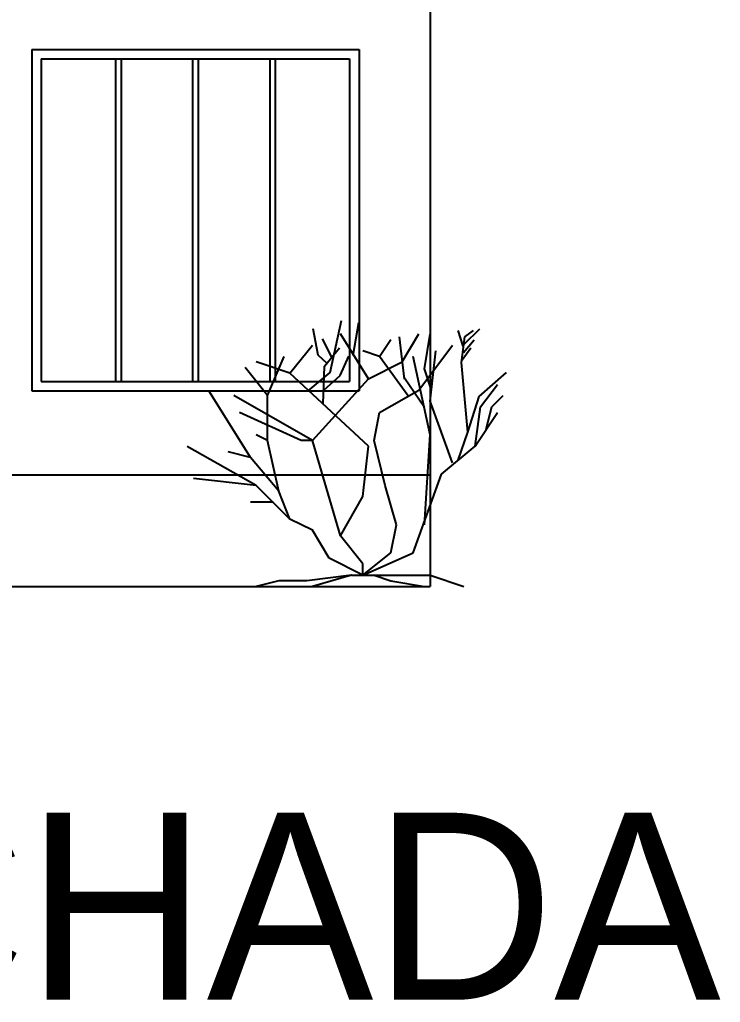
# Model space of a CAD drawing. Header units: millimetres. Extents: x -25 to 177, y -4701 to 789.
# Drawn here: x 100.23 to 103.98, y 387.11 to 392.37 of the extents above; entities that cross this region are included whole.
import ezdxf

# ---------------------------------------------------------------- set-up
doc = ezdxf.new("R2010")
doc.units = ezdxf.units.MM
for name, color, linetype in [('muros', 12, 'Continuous'), ('puertas y mobiliario', 80, 'Continuous'), ('ventanas', 140, 'Continuous')]:
    doc.layers.add(name, color=color, linetype=linetype)

# ---------------------------------------------------------------- blocks, each defined once
blk = doc.blocks.new('Shrub - elevation')
for p, q in [((-11.433, 18.289), (-10.457, 22.749)), ((-12.471, 19.775), (-12.898, 22.044)), ((-9.48, 19.775), (-8.992, 22.592)), ((-0.508, 21.888), (-0.081, 20.558)), ((0.041, 20.714), (1.384, 22.044)), ((0.102, 21.34), (0.835, 21.888)), ((-11.28, 19.619), (-12.104, 21.184)), ((-8.16, 17.76), (-10.56, 21.6)), ((-7.2, 19.68), (-6.24, 21.12)), ((-5.086, 17.741), (-5.513, 21.34)), ((-5.28, 19.2), (-3.84, 21.6)), ((-3.377, 18.602), (-2.888, 21.575)), ((-0.203, 19.149), (0.102, 21.34)), ((-0.02, 20.01), (0.896, 21.105)), ((-14.88, 18.24), (-12.96, 20.64)), ((-11.921, 18.836), (-10.64, 20.401)), ((-3.84, 16.8), (-0.96, 20.64)), ((-0.142, 19.384), (0.59, 20.401)), ((-16.8, 16.32), (-15.36, 19.68)), ((-11.677, 19.071), (-12.471, 19.775)), ((-10.579, 18.054), (-9.846, 19.697)), ((-7.2, 19.68), (-8.64, 20.16)), ((-4.8, 16.32), (-7.2, 19.68)), ((-2.88, 12.96), (-4.32, 19.68)), ((-2.88, 15.84), (-2.4, 20.16)), ((-16.8, 16.32), (-18.72, 18.72)), ((-14.88, 18.24), (-17.76, 19.2)), ((-12.043, 15.628), (-11.921, 18.836)), ((-8.16, 17.76), (-5.28, 19.2)), ((-2.766, 16.802), (-3.377, 18.602)), ((0.346, 13.203), (-0.203, 19.149)), ((-8.16, 12), (-14.88, 18.24)), ((-13.325, 16.724), (-11.433, 18.289)), ((-12.96, 12.48), (-8.16, 17.76)), ((-11.982, 16.802), (-10.579, 18.054)), ((-3.377, 15.315), (-5.086, 17.819)), ((1.323, 16.254), (3.642, 18.289)), ((1.44, 15.36), (2.88, 17.28)), ((-18.24, 11.04), (-21.755, 16.655)), ((-12.96, 12.48), (-19.68, 16.32)), ((-16.8, 12.48), (-16.8, 16.32)), ((-7.2, 14.88), (-3.84, 16.8)), ((0.346, 13.203), (1.323, 16.254)), ((2.4, 15.36), (3.36, 16.32)), ((-0.96, 10.56), (-2.88, 15.84)), ((0.96, 12), (1.44, 15.36)), ((1.92, 13.44), (2.4, 15.36)), ((-13.92, 12.48), (-19.2, 14.88)), ((-7.68, 12.48), (-7.2, 14.88)), ((0.96, 12), (2.88, 14.88)), ((-16.8, 12.48), (-17.76, 12.96)), ((-3.36, 5.28), (-2.88, 12.96)), ((-0.48, 10.8), (0.346, 13.203)), ((-17.76, 8.64), (-23.663, 11.961)), ((-15.84, 8.16), (-16.8, 12.48)), ((-12.96, 12.48), (-13.92, 12.48)), ((-10.56, 4.32), (-12.96, 12.48)), ((-8.64, 7.68), (-8.16, 12)), ((-6.72, 8.64), (-7.68, 12.48)), ((-1.92, 9.6), (0.96, 12)), ((-18.24, 11.04), (-20.16, 11.52)), ((-15.84, 8.16), (-18.24, 11.04)), ((-4.32, 2.88), (-1.92, 9.6)), ((-17.76, 8.64), (-23.128, 9.222)), ((-14.88, 5.76), (-17.76, 8.64)), ((-5.76, 5.28), (-6.72, 8.64)), ((-14.88, 5.76), (-15.84, 8.16)), ((-10.56, 4.32), (-8.64, 7.68)), ((-16.32, 7.2), (-18.24, 7.2)), ((-12.96, 4.8), (-14.88, 5.76)), ((-6.24, 2.88), (-5.76, 5.28)), ((-11.52, 2.4), (-12.96, 4.8)), ((-8.64, 1.92), (-10.56, 4.32)), ((-8.64, 0.96), (-4.32, 2.88)), ((-8.64, 0.96), (-6.24, 2.88)), ((-8.64, 0.96), (-11.52, 2.4)), ((-8.64, 0.96), (-8.64, 1.92)), ((-9.6, 0.96), (-13.44, 0.48)), ((-9.6, 0.96), (-12.96, 0)), ((-9.6, 0.96), (-7.68, 0.96)), ((-8.64, 0.96), (-2.88, 0.96)), ((-7.68, 0.96), (-6.24, 0.48)), ((-2.88, 0.96), (0, 0)), ((-15.84, 0.48), (-17.76, 0)), ((-13.44, 0.48), (-15.84, 0.48)), ((-6.24, 0.48), (-3.36, 0))]:
    blk.add_line(p, q)

msp = doc.modelspace()

# ---------------------------------------------------------------- linework, layer by layer
at = {"layer": 'muros'}
for p, q in [((102.4267, 395.0834), (102.4267, 389.9334)), ((96.3925, 389.9334), (102.4267, 389.9334)), ((102.4267, 389.9334), (102.4275, 389.3374)), ((100.1672, 389.3374), (102.4275, 389.3374))]:
    msp.add_line(p, q, dxfattribs=at)
at = {"layer": 'ventanas'}
for p, q in [((100.2967, 392.2084), (100.2967, 390.3834)), ((100.2967, 392.2084), (102.0467, 392.2084)), ((102.0467, 392.2084), (102.0467, 390.3834)), ((100.3467, 392.1584), (100.3467, 390.4334)), ((100.3467, 392.1584), (101.9967, 392.1584)), ((100.7442, 392.1584), (100.7442, 390.4334)), ((100.7742, 392.1584), (100.7742, 390.4334)), ((101.1567, 392.1584), (101.1567, 390.4334)), ((101.1867, 392.1584), (101.1867, 390.4334)), ((101.5692, 392.1584), (101.5692, 390.4334)), ((101.5992, 392.1584), (101.5992, 390.4334)), ((101.9967, 392.1584), (101.9967, 390.4334)), ((100.3467, 390.4334), (101.9967, 390.4334)), ((100.2967, 390.3834), (102.0467, 390.3834))]:
    msp.add_line(p, q, dxfattribs=at)

# ---------------------------------------------------------------- block references
at = {"layer": 'puertas y mobiliario', "xscale": 0.0625, "yscale": 0.0625, "zscale": 0.0625}
msp.add_blockref('Shrub - elevation', (102.6071, 389.3374), dxfattribs=at)

# ---------------------------------------------------------------- texts
at = {"layer": 'puertas y mobiliario', "color": 0}
msp.add_text('FACHADA', height=1, dxfattribs=at).set_placement((97.5919, 387.1271))

doc.saveas('drawing.dxf')
